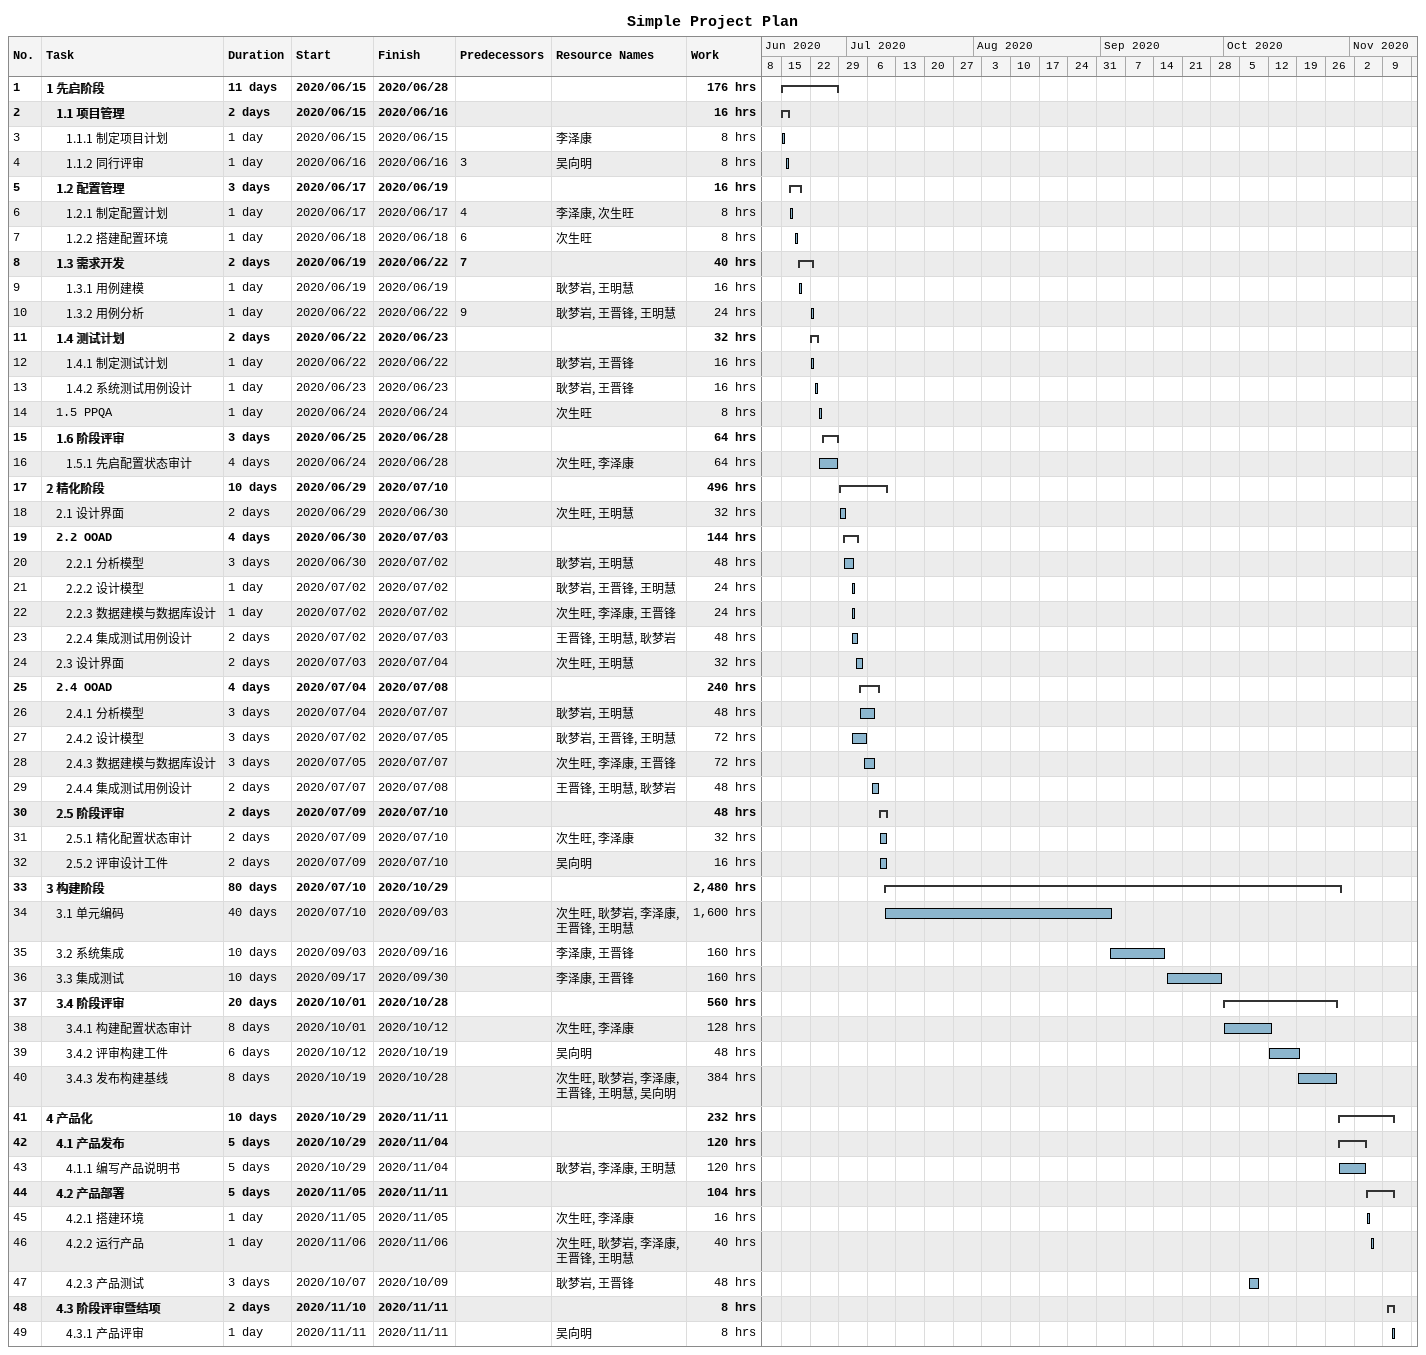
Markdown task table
Simple Project Plan

| ID | Level | Task | Duration | Start | Finish | Predecessors | Resources | Work (h) |
|---|---|---|---|---|---|---|---|---|
| 1 | 1 | **1 先启阶段** | 11d | 2020-06-15 | 2020-06-28 |  |  | 176 |
| 2 | 2 | **1.1 项目管理** | 2d | 2020-06-15 | 2020-06-16 |  |  | 16 |
| 3 | 3 | 1.1.1 制定项目计划 | 1d | 2020-06-15 | 2020-06-15 |  | 李泽康 | 8 |
| 4 | 3 | 1.1.2 同行评审 | 1d | 2020-06-16 | 2020-06-16 | 3 | 吴向明 | 8 |
| 5 | 2 | **1.2 配置管理** | 3d | 2020-06-17 | 2020-06-19 |  |  | 16 |
| 6 | 3 | 1.2.1 制定配置计划 | 1d | 2020-06-17 | 2020-06-17 | 4 | 李泽康, 次生旺 | 8 |
| 7 | 3 | 1.2.2 搭建配置环境 | 1d | 2020-06-18 | 2020-06-18 | 6 | 次生旺 | 8 |
| 8 | 2 | **1.3 需求开发** | 2d | 2020-06-19 | 2020-06-22 | 7 |  | 40 |
| 9 | 3 | 1.3.1 用例建模 | 1d | 2020-06-19 | 2020-06-19 |  | 耿梦岩, 王明慧 | 16 |
| 10 | 3 | 1.3.2 用例分析 | 1d | 2020-06-22 | 2020-06-22 | 9 | 耿梦岩, 王晋锋, 王明慧 | 24 |
| 11 | 2 | **1.4 测试计划** | 2d | 2020-06-22 | 2020-06-23 |  |  | 32 |
| 12 | 3 | 1.4.1 制定测试计划 | 1d | 2020-06-22 | 2020-06-22 |  | 耿梦岩, 王晋锋 | 16 |
| 13 | 3 | 1.4.2 系统测试用例设计 | 1d | 2020-06-23 | 2020-06-23 |  | 耿梦岩, 王晋锋 | 16 |
| 14 | 2 | 1.5 PPQA | 1d | 2020-06-24 | 2020-06-24 |  | 次生旺 | 8 |
| 15 | 2 | **1.6 阶段评审** | 3d | 2020-06-25 | 2020-06-28 |  |  | 64 |
| 16 | 3 | 1.5.1 先启配置状态审计 | 4d | 2020-06-24 | 2020-06-28 |  | 次生旺, 李泽康 | 64 |
| 17 | 1 | **2 精化阶段** | 10d | 2020-06-29 | 2020-07-10 |  |  | 496 |
| 18 | 2 | 2.1 设计界面 | 2d | 2020-06-29 | 2020-06-30 |  | 次生旺, 王明慧 | 32 |
| 19 | 2 | **2.2 OOAD** | 4d | 2020-06-30 | 2020-07-03 |  |  | 144 |
| 20 | 3 | 2.2.1 分析模型 | 3d | 2020-06-30 | 2020-07-02 |  | 耿梦岩, 王明慧 | 48 |
| 21 | 3 | 2.2.2 设计模型 | 1d | 2020-07-02 | 2020-07-02 |  | 耿梦岩, 王晋锋, 王明慧 | 24 |
| 22 | 3 | 2.2.3 数据建模与数据库设计 | 1d | 2020-07-02 | 2020-07-02 |  | 次生旺, 李泽康, 王晋锋 | 24 |
| 23 | 3 | 2.2.4 集成测试用例设计 | 2d | 2020-07-02 | 2020-07-03 |  | 王晋锋, 王明慧, 耿梦岩 | 48 |
| 24 | 2 | 2.3 设计界面 | 2d | 2020-07-03 | 2020-07-04 |  | 次生旺, 王明慧 | 32 |
| 25 | 2 | **2.4 OOAD** | 4d | 2020-07-04 | 2020-07-08 |  |  | 240 |
| 26 | 3 | 2.4.1 分析模型 | 3d | 2020-07-04 | 2020-07-07 |  | 耿梦岩, 王明慧 | 48 |
| 27 | 3 | 2.4.2 设计模型 | 3d | 2020-07-02 | 2020-07-05 |  | 耿梦岩, 王晋锋, 王明慧 | 72 |
| 28 | 3 | 2.4.3 数据建模与数据库设计 | 3d | 2020-07-05 | 2020-07-07 |  | 次生旺, 李泽康, 王晋锋 | 72 |
| 29 | 3 | 2.4.4 集成测试用例设计 | 2d | 2020-07-07 | 2020-07-08 |  | 王晋锋, 王明慧, 耿梦岩 | 48 |
| 30 | 2 | **2.5 阶段评审** | 2d | 2020-07-09 | 2020-07-10 |  |  | 48 |
| 31 | 3 | 2.5.1 精化配置状态审计 | 2d | 2020-07-09 | 2020-07-10 |  | 次生旺, 李泽康 | 32 |
| 32 | 3 | 2.5.2 评审设计工件 | 2d | 2020-07-09 | 2020-07-10 |  | 吴向明 | 16 |
| 33 | 1 | **3 构建阶段** | 80d | 2020-07-10 | 2020-10-29 |  |  | 2480 |
| 34 | 2 | 3.1 单元编码 | 40d | 2020-07-10 | 2020-09-03 |  | 次生旺, 耿梦岩, 李泽康, 王晋锋, 王明慧 | 1600 |
| 35 | 2 | 3.2 系统集成 | 10d | 2020-09-03 | 2020-09-16 |  | 李泽康, 王晋锋 | 160 |
| 36 | 2 | 3.3 集成测试 | 10d | 2020-09-17 | 2020-09-30 |  | 李泽康, 王晋锋 | 160 |
| 37 | 2 | **3.4 阶段评审** | 20d | 2020-10-01 | 2020-10-28 |  |  | 560 |
| 38 | 3 | 3.4.1 构建配置状态审计 | 8d | 2020-10-01 | 2020-10-12 |  | 次生旺, 李泽康 | 128 |
| 39 | 3 | 3.4.2 评审构建工件 | 6d | 2020-10-12 | 2020-10-19 |  | 吴向明 | 48 |
| 40 | 3 | 3.4.3 发布构建基线 | 8d | 2020-10-19 | 2020-10-28 |  | 次生旺, 耿梦岩, 李泽康, 王晋锋, 王明慧, 吴向明 | 384 |
| 41 | 1 | **4 产品化** | 10d | 2020-10-29 | 2020-11-11 |  |  | 232 |
| 42 | 2 | **4.1 产品发布** | 5d | 2020-10-29 | 2020-11-04 |  |  | 120 |
| 43 | 3 | 4.1.1 编写产品说明书 | 5d | 2020-10-29 | 2020-11-04 |  | 耿梦岩, 李泽康, 王明慧 | 120 |
| 44 | 2 | **4.2 产品部署** | 5d | 2020-11-05 | 2020-11-11 |  |  | 104 |
| 45 | 3 | 4.2.1 搭建环境 | 1d | 2020-11-05 | 2020-11-05 |  | 次生旺, 李泽康 | 16 |
| 46 | 3 | 4.2.2 运行产品 | 1d | 2020-11-06 | 2020-11-06 |  | 次生旺, 耿梦岩, 李泽康, 王晋锋, 王明慧 | 40 |
| 47 | 3 | 4.2.3 产品测试 | 3d | 2020-10-07 | 2020-10-09 |  | 耿梦岩, 王晋锋 | 48 |
| 48 | 2 | **4.3 阶段评审暨结项** | 2d | 2020-11-10 | 2020-11-11 |  |  | 8 |
| 49 | 3 | 4.3.1 产品评审 | 1d | 2020-11-11 | 2020-11-11 |  | 吴向明 | 8 |
